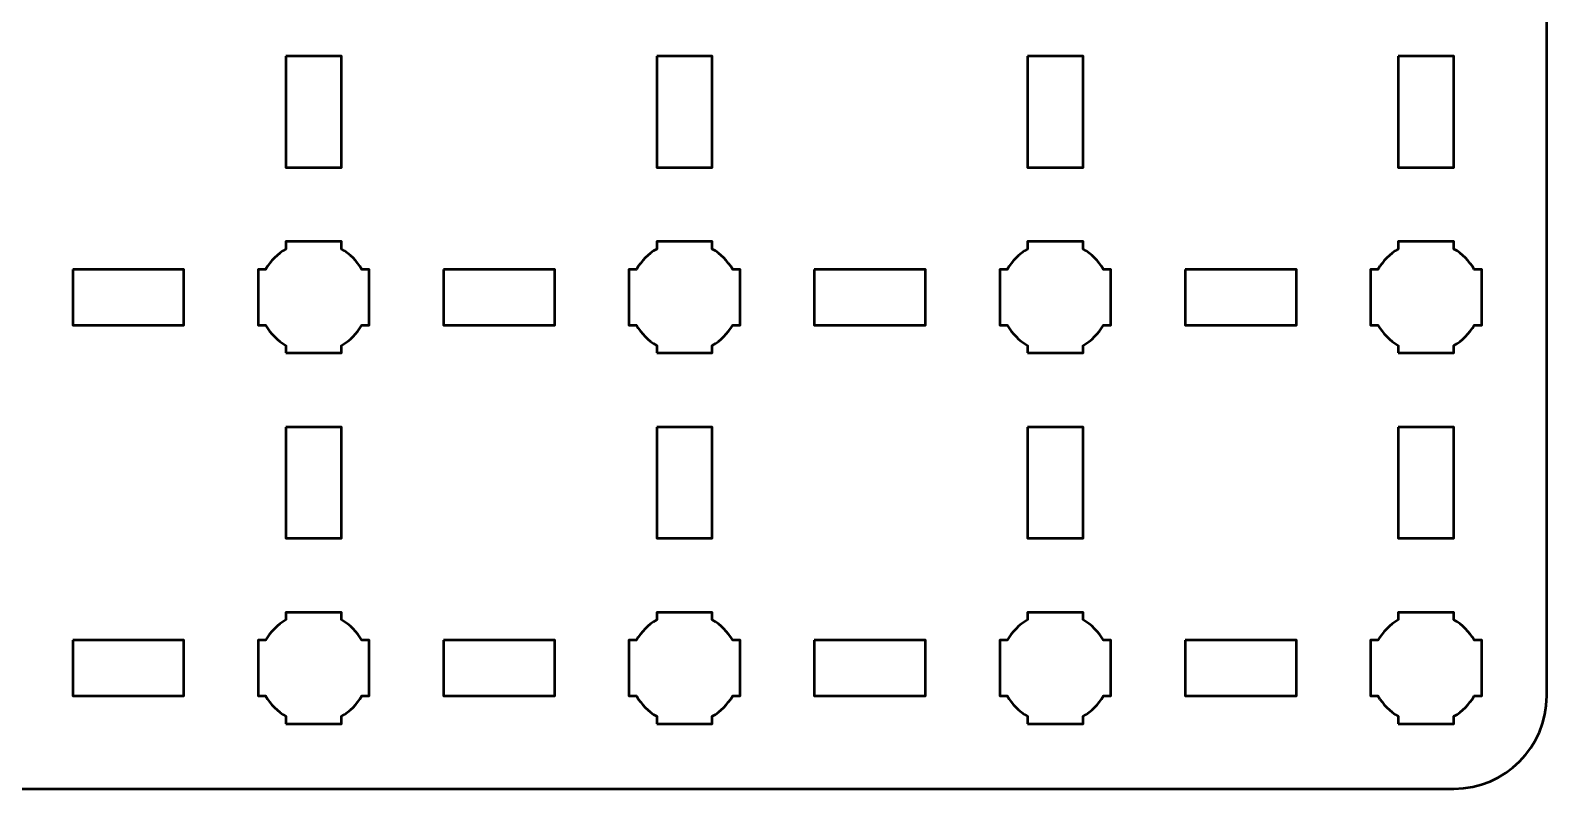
# Model space of a CAD drawing. Header units: centimetres. Extents: x -17.7 to 17.7, y -17.7 to 17.7.
# Drawn here: x 9.47 to 17.65, y -17.65 to -13.56 of the extents above; entities that cross this region are included whole.
import ezdxf

# ---------------------------------------------------------------- set-up
doc = ezdxf.new("R2010")
doc.units = ezdxf.units.CM
doc.header["$MEASUREMENT"] = 0
doc.layers.add('Layer 1', color=7, linetype='Continuous')

msp = doc.modelspace()

# ---------------------------------------------------------------- linework, layer by layer
at = {"layer": 'Layer 1', "lineweight": 53}
for points, knots in [([(-17.14996, 17.65006), (-17.14996, 17.65006), (17.14996, 17.65006), (17.14996, 17.65006), (17.14996, 17.65006), (17.42692, 17.65006), (17.65006, 17.42696), (17.65006, 17.14996), (17.65006, 17.14996), (17.65006, 17.14996), (17.65006, -17.14995), (17.65006, -17.14995), (17.65006, -17.14995), (17.65006, -17.42692), (17.42692, -17.65005), (17.14996, -17.65005), (17.14996, -17.65005), (17.14996, -17.65005), (-17.14996, -17.65005), (-17.14996, -17.65005), (-17.14996, -17.65005), (-17.42696, -17.65005), (-17.65005, -17.42692), (-17.65005, -17.14995), (-17.65005, -17.14995), (-17.65005, -17.14995), (-17.65005, 17.14996), (-17.65005, 17.14996), (-17.65005, 17.14996), (-17.65005, 17.42696), (-17.42696, 17.65006), (-17.14996, 17.65006)], [0, 0, 0, 0, 0.125, 0.125, 0.125, 0.125, 0.25, 0.25, 0.25, 0.25, 0.375, 0.375, 0.375, 0.375, 0.5, 0.5, 0.5, 0.5, 0.625, 0.625, 0.625, 0.625, 0.75, 0.75, 0.75, 0.75, 0.875, 0.875, 0.875, 0.875, 1, 1, 1, 1]), ([(10.84998, -13.70003), (10.84998, -13.70003), (11.14998, -13.70003), (11.14998, -13.70003), (11.14998, -13.70003), (11.14998, -13.70003), (11.14998, -14.30003), (11.14998, -14.30003), (11.14998, -14.30003), (11.14998, -14.30003), (10.84998, -14.30003), (10.84998, -14.30003), (10.84998, -14.30003), (10.84998, -14.30003), (10.84998, -13.70003), (10.84998, -13.70003)], [0, 0, 0, 0, 0.25, 0.25, 0.25, 0.25, 0.5, 0.5, 0.5, 0.5, 0.75, 0.75, 0.75, 0.75, 1, 1, 1, 1]), ([(12.84991, -13.70003), (12.84991, -13.70003), (13.14992, -13.70003), (13.14992, -13.70003), (13.14992, -13.70003), (13.14992, -13.70003), (13.14992, -14.30003), (13.14992, -14.30003), (13.14992, -14.30003), (13.14992, -14.30003), (12.84991, -14.30003), (12.84991, -14.30003), (12.84991, -14.30003), (12.84991, -14.30003), (12.84991, -13.70003), (12.84991, -13.70003)], [0, 0, 0, 0, 0.25, 0.25, 0.25, 0.25, 0.5, 0.5, 0.5, 0.5, 0.75, 0.75, 0.75, 0.75, 1, 1, 1, 1]), ([(14.85002, -13.70003), (14.85002, -13.70003), (15.15003, -13.70003), (15.15003, -13.70003), (15.15003, -13.70003), (15.15003, -13.70003), (15.15003, -14.30003), (15.15003, -14.30003), (15.15003, -14.30003), (15.15003, -14.30003), (14.85002, -14.30003), (14.85002, -14.30003), (14.85002, -14.30003), (14.85002, -14.30003), (14.85002, -13.70003), (14.85002, -13.70003)], [0, 0, 0, 0, 0.25, 0.25, 0.25, 0.25, 0.5, 0.5, 0.5, 0.5, 0.75, 0.75, 0.75, 0.75, 1, 1, 1, 1]), ([(16.84996, -13.70003), (16.84996, -13.70003), (17.14996, -13.70003), (17.14996, -13.70003), (17.14996, -13.70003), (17.14996, -13.70003), (17.14996, -14.30003), (17.14996, -14.30003), (17.14996, -14.30003), (17.14996, -14.30003), (16.84996, -14.30003), (16.84996, -14.30003), (16.84996, -14.30003), (16.84996, -14.30003), (16.84996, -13.70003), (16.84996, -13.70003)], [0, 0, 0, 0, 0.25, 0.25, 0.25, 0.25, 0.5, 0.5, 0.5, 0.5, 0.75, 0.75, 0.75, 0.75, 1, 1, 1, 1]), ([(10.84998, -15.29995), (10.84998, -15.29995), (10.84998, -15.25984), (10.84998, -15.25984), (10.84998, -15.25984), (10.80437, -15.23338), (10.76648, -15.19549), (10.74016, -15.14988), (10.74016, -15.14988), (10.74016, -15.14988), (10.69991, -15.14988), (10.69991, -15.14988), (10.69991, -15.14988), (10.69991, -15.14988), (10.69991, -14.99995), (10.69991, -14.99995), (10.69991, -14.99995), (10.69991, -14.99995), (10.69991, -14.84987), (10.69991, -14.84987), (10.69991, -14.84987), (10.69991, -14.84987), (10.74016, -14.84987), (10.74016, -14.84987), (10.74016, -14.84987), (10.76648, -14.8044), (10.80437, -14.76637), (10.84998, -14.74002), (10.84998, -14.74002), (10.84998, -14.74002), (10.84998, -14.69994), (10.84998, -14.69994), (10.84998, -14.69994), (10.84998, -14.69994), (10.99991, -14.69994), (10.99991, -14.69994), (10.99991, -14.69994), (10.99991, -14.69994), (11.14998, -14.69994), (11.14998, -14.69994), (11.14998, -14.69994), (11.14998, -14.69994), (11.14998, -14.74002), (11.14998, -14.74002), (11.14998, -14.74002), (11.19546, -14.76637), (11.23349, -14.8044), (11.2598, -14.84987), (11.2598, -14.84987), (11.2598, -14.84987), (11.29991, -14.84987), (11.29991, -14.84987), (11.29991, -14.84987), (11.29991, -14.84987), (11.29991, -14.99995), (11.29991, -14.99995), (11.29991, -14.99995), (11.29991, -14.99995), (11.29991, -15.14988), (11.29991, -15.14988), (11.29991, -15.14988), (11.29991, -15.14988), (11.2598, -15.14988), (11.2598, -15.14988), (11.2598, -15.14988), (11.23349, -15.19549), (11.19546, -15.23338), (11.14998, -15.25984), (11.14998, -15.25984), (11.14998, -15.25984), (11.14998, -15.29995), (11.14998, -15.29995), (11.14998, -15.29995), (11.14998, -15.29995), (10.99991, -15.29995), (10.99991, -15.29995), (10.99991, -15.29995), (10.99991, -15.29995), (10.84998, -15.29995), (10.84998, -15.29995)], [0, 0, 0, 0, 0.05, 0.05, 0.05, 0.05, 0.1, 0.1, 0.1, 0.1, 0.15, 0.15, 0.15, 0.15, 0.2, 0.2, 0.2, 0.2, 0.25, 0.25, 0.25, 0.25, 0.3, 0.3, 0.3, 0.3, 0.35, 0.35, 0.35, 0.35, 0.4, 0.4, 0.4, 0.4, 0.45, 0.45, 0.45, 0.45, 0.5, 0.5, 0.5, 0.5, 0.55, 0.55, 0.55, 0.55, 0.6, 0.6, 0.6, 0.6, 0.65, 0.65, 0.65, 0.65, 0.7, 0.7, 0.7, 0.7, 0.75, 0.75, 0.75, 0.75, 0.8, 0.8, 0.8, 0.8, 0.85, 0.85, 0.85, 0.85, 0.9, 0.9, 0.9, 0.9, 0.95, 0.95, 0.95, 0.95, 1, 1, 1, 1]), ([(12.84991, -15.29995), (12.84991, -15.29995), (12.84991, -15.25984), (12.84991, -15.25984), (12.84991, -15.25984), (12.80444, -15.23338), (12.76641, -15.19549), (12.74009, -15.14988), (12.74009, -15.14988), (12.74009, -15.14988), (12.69998, -15.14988), (12.69998, -15.14988), (12.69998, -15.14988), (12.69998, -15.14988), (12.69998, -14.99995), (12.69998, -14.99995), (12.69998, -14.99995), (12.69998, -14.99995), (12.69998, -14.84987), (12.69998, -14.84987), (12.69998, -14.84987), (12.69998, -14.84987), (12.74009, -14.84987), (12.74009, -14.84987), (12.74009, -14.84987), (12.76641, -14.8044), (12.80444, -14.76637), (12.84991, -14.74002), (12.84991, -14.74002), (12.84991, -14.74002), (12.84991, -14.69994), (12.84991, -14.69994), (12.84991, -14.69994), (12.84991, -14.69994), (12.99999, -14.69994), (12.99999, -14.69994), (12.99999, -14.69994), (12.99999, -14.69994), (13.14992, -14.69994), (13.14992, -14.69994), (13.14992, -14.69994), (13.14992, -14.69994), (13.14992, -14.74002), (13.14992, -14.74002), (13.14992, -14.74002), (13.19539, -14.76637), (13.23342, -14.8044), (13.25974, -14.84987), (13.25974, -14.84987), (13.25974, -14.84987), (13.29999, -14.84987), (13.29999, -14.84987), (13.29999, -14.84987), (13.29999, -14.84987), (13.29999, -14.99995), (13.29999, -14.99995), (13.29999, -14.99995), (13.29999, -14.99995), (13.29999, -15.14988), (13.29999, -15.14988), (13.29999, -15.14988), (13.29999, -15.14988), (13.25974, -15.14988), (13.25974, -15.14988), (13.25974, -15.14988), (13.23342, -15.19549), (13.19539, -15.23338), (13.14992, -15.25984), (13.14992, -15.25984), (13.14992, -15.25984), (13.14992, -15.29995), (13.14992, -15.29995), (13.14992, -15.29995), (13.14992, -15.29995), (12.99999, -15.29995), (12.99999, -15.29995), (12.99999, -15.29995), (12.99999, -15.29995), (12.84991, -15.29995), (12.84991, -15.29995)], [0, 0, 0, 0, 0.05, 0.05, 0.05, 0.05, 0.1, 0.1, 0.1, 0.1, 0.15, 0.15, 0.15, 0.15, 0.2, 0.2, 0.2, 0.2, 0.25, 0.25, 0.25, 0.25, 0.3, 0.3, 0.3, 0.3, 0.35, 0.35, 0.35, 0.35, 0.4, 0.4, 0.4, 0.4, 0.45, 0.45, 0.45, 0.45, 0.5, 0.5, 0.5, 0.5, 0.55, 0.55, 0.55, 0.55, 0.6, 0.6, 0.6, 0.6, 0.65, 0.65, 0.65, 0.65, 0.7, 0.7, 0.7, 0.7, 0.75, 0.75, 0.75, 0.75, 0.8, 0.8, 0.8, 0.8, 0.85, 0.85, 0.85, 0.85, 0.9, 0.9, 0.9, 0.9, 0.95, 0.95, 0.95, 0.95, 1, 1, 1, 1]), ([(14.84988, -15.29995), (14.84988, -15.29995), (14.84988, -15.25984), (14.84988, -15.25984), (14.84988, -15.25984), (14.80441, -15.23338), (14.76649, -15.19549), (14.74003, -15.14988), (14.74003, -15.14988), (14.74003, -15.14988), (14.69995, -15.14988), (14.69995, -15.14988), (14.69995, -15.14988), (14.69995, -15.14988), (14.69995, -14.99995), (14.69995, -14.99995), (14.69995, -14.99995), (14.69995, -14.99995), (14.69995, -14.84987), (14.69995, -14.84987), (14.69995, -14.84987), (14.69995, -14.84987), (14.74003, -14.84987), (14.74003, -14.84987), (14.74003, -14.84987), (14.76649, -14.8044), (14.80441, -14.76637), (14.84988, -14.74002), (14.84988, -14.74002), (14.84988, -14.74002), (14.84988, -14.69994), (14.84988, -14.69994), (14.84988, -14.69994), (14.84988, -14.69994), (14.99995, -14.69994), (14.99995, -14.69994), (14.99995, -14.69994), (14.99995, -14.69994), (15.14988, -14.69994), (15.14988, -14.69994), (15.14988, -14.69994), (15.14988, -14.69994), (15.14988, -14.74002), (15.14988, -14.74002), (15.14988, -14.74002), (15.1955, -14.76637), (15.23339, -14.8044), (15.2597, -14.84987), (15.2597, -14.84987), (15.2597, -14.84987), (15.29996, -14.84987), (15.29996, -14.84987), (15.29996, -14.84987), (15.29996, -14.84987), (15.29996, -14.99995), (15.29996, -14.99995), (15.29996, -14.99995), (15.29996, -14.99995), (15.29996, -15.14988), (15.29996, -15.14988), (15.29996, -15.14988), (15.29996, -15.14988), (15.2597, -15.14988), (15.2597, -15.14988), (15.2597, -15.14988), (15.23339, -15.19549), (15.1955, -15.23338), (15.14988, -15.25984), (15.14988, -15.25984), (15.14988, -15.25984), (15.14988, -15.29995), (15.14988, -15.29995), (15.14988, -15.29995), (15.14988, -15.29995), (14.99995, -15.29995), (14.99995, -15.29995), (14.99995, -15.29995), (14.99995, -15.29995), (14.84988, -15.29995), (14.84988, -15.29995)], [0, 0, 0, 0, 0.05, 0.05, 0.05, 0.05, 0.1, 0.1, 0.1, 0.1, 0.15, 0.15, 0.15, 0.15, 0.2, 0.2, 0.2, 0.2, 0.25, 0.25, 0.25, 0.25, 0.3, 0.3, 0.3, 0.3, 0.35, 0.35, 0.35, 0.35, 0.4, 0.4, 0.4, 0.4, 0.45, 0.45, 0.45, 0.45, 0.5, 0.5, 0.5, 0.5, 0.55, 0.55, 0.55, 0.55, 0.6, 0.6, 0.6, 0.6, 0.65, 0.65, 0.65, 0.65, 0.7, 0.7, 0.7, 0.7, 0.75, 0.75, 0.75, 0.75, 0.8, 0.8, 0.8, 0.8, 0.85, 0.85, 0.85, 0.85, 0.9, 0.9, 0.9, 0.9, 0.95, 0.95, 0.95, 0.95, 1, 1, 1, 1]), ([(16.84996, -15.29995), (16.84996, -15.29995), (16.84996, -15.25984), (16.84996, -15.25984), (16.84996, -15.25984), (16.80434, -15.23338), (16.76645, -15.19549), (16.74014, -15.14988), (16.74014, -15.14988), (16.74014, -15.14988), (16.69988, -15.14988), (16.69988, -15.14988), (16.69988, -15.14988), (16.69988, -15.14988), (16.69988, -14.99995), (16.69988, -14.99995), (16.69988, -14.99995), (16.69988, -14.99995), (16.69988, -14.84987), (16.69988, -14.84987), (16.69988, -14.84987), (16.69988, -14.84987), (16.74014, -14.84987), (16.74014, -14.84987), (16.74014, -14.84987), (16.76645, -14.8044), (16.80434, -14.76637), (16.84996, -14.74002), (16.84996, -14.74002), (16.84996, -14.74002), (16.84996, -14.69994), (16.84996, -14.69994), (16.84996, -14.69994), (16.84996, -14.69994), (16.99989, -14.69994), (16.99989, -14.69994), (16.99989, -14.69994), (16.99989, -14.69994), (17.14996, -14.69994), (17.14996, -14.69994), (17.14996, -14.69994), (17.14996, -14.69994), (17.14996, -14.74002), (17.14996, -14.74002), (17.14996, -14.74002), (17.19543, -14.76637), (17.23346, -14.8044), (17.25978, -14.84987), (17.25978, -14.84987), (17.25978, -14.84987), (17.29989, -14.84987), (17.29989, -14.84987), (17.29989, -14.84987), (17.29989, -14.84987), (17.29989, -14.99995), (17.29989, -14.99995), (17.29989, -14.99995), (17.29989, -14.99995), (17.29989, -15.14988), (17.29989, -15.14988), (17.29989, -15.14988), (17.29989, -15.14988), (17.25978, -15.14988), (17.25978, -15.14988), (17.25978, -15.14988), (17.23346, -15.19549), (17.19543, -15.23338), (17.14996, -15.25984), (17.14996, -15.25984), (17.14996, -15.25984), (17.14996, -15.29995), (17.14996, -15.29995), (17.14996, -15.29995), (17.14996, -15.29995), (16.99989, -15.29995), (16.99989, -15.29995), (16.99989, -15.29995), (16.99989, -15.29995), (16.84996, -15.29995), (16.84996, -15.29995)], [0, 0, 0, 0, 0.05, 0.05, 0.05, 0.05, 0.1, 0.1, 0.1, 0.1, 0.15, 0.15, 0.15, 0.15, 0.2, 0.2, 0.2, 0.2, 0.25, 0.25, 0.25, 0.25, 0.3, 0.3, 0.3, 0.3, 0.35, 0.35, 0.35, 0.35, 0.4, 0.4, 0.4, 0.4, 0.45, 0.45, 0.45, 0.45, 0.5, 0.5, 0.5, 0.5, 0.55, 0.55, 0.55, 0.55, 0.6, 0.6, 0.6, 0.6, 0.65, 0.65, 0.65, 0.65, 0.7, 0.7, 0.7, 0.7, 0.75, 0.75, 0.75, 0.75, 0.8, 0.8, 0.8, 0.8, 0.85, 0.85, 0.85, 0.85, 0.9, 0.9, 0.9, 0.9, 0.95, 0.95, 0.95, 0.95, 1, 1, 1, 1]), ([(9.7, -14.85001), (9.7, -14.85001), (10.3, -14.85001), (10.3, -14.85001), (10.3, -14.85001), (10.3, -14.85001), (10.3, -15.15002), (10.3, -15.15002), (10.3, -15.15002), (10.3, -15.15002), (9.7, -15.15002), (9.7, -15.15002), (9.7, -15.15002), (9.7, -15.15002), (9.7, -14.85001), (9.7, -14.85001)], [0, 0, 0, 0, 0.25, 0.25, 0.25, 0.25, 0.5, 0.5, 0.5, 0.5, 0.75, 0.75, 0.75, 0.75, 1, 1, 1, 1]), ([(11.69996, -14.85001), (11.69996, -14.85001), (12.29997, -14.85001), (12.29997, -14.85001), (12.29997, -14.85001), (12.29997, -14.85001), (12.29997, -15.15002), (12.29997, -15.15002), (12.29997, -15.15002), (12.29997, -15.15002), (11.69996, -15.15002), (11.69996, -15.15002), (11.69996, -15.15002), (11.69996, -15.15002), (11.69996, -14.85001), (11.69996, -14.85001)], [0, 0, 0, 0, 0.25, 0.25, 0.25, 0.25, 0.5, 0.5, 0.5, 0.5, 0.75, 0.75, 0.75, 0.75, 1, 1, 1, 1]), ([(13.70004, -14.85001), (13.70004, -14.85001), (14.30004, -14.85001), (14.30004, -14.85001), (14.30004, -14.85001), (14.30004, -14.85001), (14.30004, -15.15002), (14.30004, -15.15002), (14.30004, -15.15002), (14.30004, -15.15002), (13.70004, -15.15002), (13.70004, -15.15002), (13.70004, -15.15002), (13.70004, -15.15002), (13.70004, -14.85001), (13.70004, -14.85001)], [0, 0, 0, 0, 0.25, 0.25, 0.25, 0.25, 0.5, 0.5, 0.5, 0.5, 0.75, 0.75, 0.75, 0.75, 1, 1, 1, 1]), ([(15.69997, -14.85001), (15.69997, -14.85001), (16.29997, -14.85001), (16.29997, -14.85001), (16.29997, -14.85001), (16.29997, -14.85001), (16.29997, -15.15002), (16.29997, -15.15002), (16.29997, -15.15002), (16.29997, -15.15002), (15.69997, -15.15002), (15.69997, -15.15002), (15.69997, -15.15002), (15.69997, -15.15002), (15.69997, -14.85001), (15.69997, -14.85001)], [0, 0, 0, 0, 0.25, 0.25, 0.25, 0.25, 0.5, 0.5, 0.5, 0.5, 0.75, 0.75, 0.75, 0.75, 1, 1, 1, 1]), ([(10.84998, -15.69996), (10.84998, -15.69996), (11.14998, -15.69996), (11.14998, -15.69996), (11.14998, -15.69996), (11.14998, -15.69996), (11.14998, -16.29997), (11.14998, -16.29997), (11.14998, -16.29997), (11.14998, -16.29997), (10.84998, -16.29997), (10.84998, -16.29997), (10.84998, -16.29997), (10.84998, -16.29997), (10.84998, -15.69996), (10.84998, -15.69996)], [0, 0, 0, 0, 0.25, 0.25, 0.25, 0.25, 0.5, 0.5, 0.5, 0.5, 0.75, 0.75, 0.75, 0.75, 1, 1, 1, 1]), ([(12.84991, -15.69996), (12.84991, -15.69996), (13.14992, -15.69996), (13.14992, -15.69996), (13.14992, -15.69996), (13.14992, -15.69996), (13.14992, -16.29997), (13.14992, -16.29997), (13.14992, -16.29997), (13.14992, -16.29997), (12.84991, -16.29997), (12.84991, -16.29997), (12.84991, -16.29997), (12.84991, -16.29997), (12.84991, -15.69996), (12.84991, -15.69996)], [0, 0, 0, 0, 0.25, 0.25, 0.25, 0.25, 0.5, 0.5, 0.5, 0.5, 0.75, 0.75, 0.75, 0.75, 1, 1, 1, 1]), ([(14.85002, -15.69996), (14.85002, -15.69996), (15.15003, -15.69996), (15.15003, -15.69996), (15.15003, -15.69996), (15.15003, -15.69996), (15.15003, -16.29997), (15.15003, -16.29997), (15.15003, -16.29997), (15.15003, -16.29997), (14.85002, -16.29997), (14.85002, -16.29997), (14.85002, -16.29997), (14.85002, -16.29997), (14.85002, -15.69996), (14.85002, -15.69996)], [0, 0, 0, 0, 0.25, 0.25, 0.25, 0.25, 0.5, 0.5, 0.5, 0.5, 0.75, 0.75, 0.75, 0.75, 1, 1, 1, 1]), ([(16.84996, -15.69996), (16.84996, -15.69996), (17.14996, -15.69996), (17.14996, -15.69996), (17.14996, -15.69996), (17.14996, -15.69996), (17.14996, -16.29997), (17.14996, -16.29997), (17.14996, -16.29997), (17.14996, -16.29997), (16.84996, -16.29997), (16.84996, -16.29997), (16.84996, -16.29997), (16.84996, -16.29997), (16.84996, -15.69996), (16.84996, -15.69996)], [0, 0, 0, 0, 0.25, 0.25, 0.25, 0.25, 0.5, 0.5, 0.5, 0.5, 0.75, 0.75, 0.75, 0.75, 1, 1, 1, 1]), ([(10.84998, -17.29988), (10.84998, -17.29988), (10.84998, -17.25977), (10.84998, -17.25977), (10.84998, -17.25977), (10.80437, -17.23345), (10.76648, -17.19542), (10.74016, -17.14995), (10.74016, -17.14995), (10.74016, -17.14995), (10.69991, -17.14995), (10.69991, -17.14995), (10.69991, -17.14995), (10.69991, -17.14995), (10.69991, -16.99988), (10.69991, -16.99988), (10.69991, -16.99988), (10.69991, -16.99988), (10.69991, -16.84995), (10.69991, -16.84995), (10.69991, -16.84995), (10.69991, -16.84995), (10.74016, -16.84995), (10.74016, -16.84995), (10.74016, -16.84995), (10.76648, -16.80433), (10.80437, -16.76644), (10.84998, -16.74013), (10.84998, -16.74013), (10.84998, -16.74013), (10.84998, -16.69988), (10.84998, -16.69988), (10.84998, -16.69988), (10.84998, -16.69988), (10.99991, -16.69988), (10.99991, -16.69988), (10.99991, -16.69988), (10.99991, -16.69988), (11.14998, -16.69988), (11.14998, -16.69988), (11.14998, -16.69988), (11.14998, -16.69988), (11.14998, -16.74013), (11.14998, -16.74013), (11.14998, -16.74013), (11.19546, -16.76644), (11.23349, -16.80433), (11.2598, -16.84995), (11.2598, -16.84995), (11.2598, -16.84995), (11.29991, -16.84995), (11.29991, -16.84995), (11.29991, -16.84995), (11.29991, -16.84995), (11.29991, -16.99988), (11.29991, -16.99988), (11.29991, -16.99988), (11.29991, -16.99988), (11.29991, -17.14995), (11.29991, -17.14995), (11.29991, -17.14995), (11.29991, -17.14995), (11.2598, -17.14995), (11.2598, -17.14995), (11.2598, -17.14995), (11.23349, -17.19542), (11.19546, -17.23345), (11.14998, -17.25977), (11.14998, -17.25977), (11.14998, -17.25977), (11.14998, -17.29988), (11.14998, -17.29988), (11.14998, -17.29988), (11.14998, -17.29988), (10.99991, -17.29988), (10.99991, -17.29988), (10.99991, -17.29988), (10.99991, -17.29988), (10.84998, -17.29988), (10.84998, -17.29988)], [0, 0, 0, 0, 0.05, 0.05, 0.05, 0.05, 0.1, 0.1, 0.1, 0.1, 0.15, 0.15, 0.15, 0.15, 0.2, 0.2, 0.2, 0.2, 0.25, 0.25, 0.25, 0.25, 0.3, 0.3, 0.3, 0.3, 0.35, 0.35, 0.35, 0.35, 0.4, 0.4, 0.4, 0.4, 0.45, 0.45, 0.45, 0.45, 0.5, 0.5, 0.5, 0.5, 0.55, 0.55, 0.55, 0.55, 0.6, 0.6, 0.6, 0.6, 0.65, 0.65, 0.65, 0.65, 0.7, 0.7, 0.7, 0.7, 0.75, 0.75, 0.75, 0.75, 0.8, 0.8, 0.8, 0.8, 0.85, 0.85, 0.85, 0.85, 0.9, 0.9, 0.9, 0.9, 0.95, 0.95, 0.95, 0.95, 1, 1, 1, 1]), ([(12.84991, -17.29988), (12.84991, -17.29988), (12.84991, -17.25977), (12.84991, -17.25977), (12.84991, -17.25977), (12.80444, -17.23345), (12.76641, -17.19542), (12.74009, -17.14995), (12.74009, -17.14995), (12.74009, -17.14995), (12.69998, -17.14995), (12.69998, -17.14995), (12.69998, -17.14995), (12.69998, -17.14995), (12.69998, -16.99988), (12.69998, -16.99988), (12.69998, -16.99988), (12.69998, -16.99988), (12.69998, -16.84995), (12.69998, -16.84995), (12.69998, -16.84995), (12.69998, -16.84995), (12.74009, -16.84995), (12.74009, -16.84995), (12.74009, -16.84995), (12.76641, -16.80433), (12.80444, -16.76644), (12.84991, -16.74013), (12.84991, -16.74013), (12.84991, -16.74013), (12.84991, -16.69988), (12.84991, -16.69988), (12.84991, -16.69988), (12.84991, -16.69988), (12.99999, -16.69988), (12.99999, -16.69988), (12.99999, -16.69988), (12.99999, -16.69988), (13.14992, -16.69988), (13.14992, -16.69988), (13.14992, -16.69988), (13.14992, -16.69988), (13.14992, -16.74013), (13.14992, -16.74013), (13.14992, -16.74013), (13.19539, -16.76644), (13.23342, -16.80433), (13.25974, -16.84995), (13.25974, -16.84995), (13.25974, -16.84995), (13.29999, -16.84995), (13.29999, -16.84995), (13.29999, -16.84995), (13.29999, -16.84995), (13.29999, -16.99988), (13.29999, -16.99988), (13.29999, -16.99988), (13.29999, -16.99988), (13.29999, -17.14995), (13.29999, -17.14995), (13.29999, -17.14995), (13.29999, -17.14995), (13.25974, -17.14995), (13.25974, -17.14995), (13.25974, -17.14995), (13.23342, -17.19542), (13.19539, -17.23345), (13.14992, -17.25977), (13.14992, -17.25977), (13.14992, -17.25977), (13.14992, -17.29988), (13.14992, -17.29988), (13.14992, -17.29988), (13.14992, -17.29988), (12.99999, -17.29988), (12.99999, -17.29988), (12.99999, -17.29988), (12.99999, -17.29988), (12.84991, -17.29988), (12.84991, -17.29988)], [0, 0, 0, 0, 0.05, 0.05, 0.05, 0.05, 0.1, 0.1, 0.1, 0.1, 0.15, 0.15, 0.15, 0.15, 0.2, 0.2, 0.2, 0.2, 0.25, 0.25, 0.25, 0.25, 0.3, 0.3, 0.3, 0.3, 0.35, 0.35, 0.35, 0.35, 0.4, 0.4, 0.4, 0.4, 0.45, 0.45, 0.45, 0.45, 0.5, 0.5, 0.5, 0.5, 0.55, 0.55, 0.55, 0.55, 0.6, 0.6, 0.6, 0.6, 0.65, 0.65, 0.65, 0.65, 0.7, 0.7, 0.7, 0.7, 0.75, 0.75, 0.75, 0.75, 0.8, 0.8, 0.8, 0.8, 0.85, 0.85, 0.85, 0.85, 0.9, 0.9, 0.9, 0.9, 0.95, 0.95, 0.95, 0.95, 1, 1, 1, 1]), ([(14.84988, -17.29988), (14.84988, -17.29988), (14.84988, -17.25977), (14.84988, -17.25977), (14.84988, -17.25977), (14.80441, -17.23345), (14.76649, -17.19542), (14.74003, -17.14995), (14.74003, -17.14995), (14.74003, -17.14995), (14.69995, -17.14995), (14.69995, -17.14995), (14.69995, -17.14995), (14.69995, -17.14995), (14.69995, -16.99988), (14.69995, -16.99988), (14.69995, -16.99988), (14.69995, -16.99988), (14.69995, -16.84995), (14.69995, -16.84995), (14.69995, -16.84995), (14.69995, -16.84995), (14.74003, -16.84995), (14.74003, -16.84995), (14.74003, -16.84995), (14.76649, -16.80433), (14.80441, -16.76644), (14.84988, -16.74013), (14.84988, -16.74013), (14.84988, -16.74013), (14.84988, -16.69988), (14.84988, -16.69988), (14.84988, -16.69988), (14.84988, -16.69988), (14.99995, -16.69988), (14.99995, -16.69988), (14.99995, -16.69988), (14.99995, -16.69988), (15.14988, -16.69988), (15.14988, -16.69988), (15.14988, -16.69988), (15.14988, -16.69988), (15.14988, -16.74013), (15.14988, -16.74013), (15.14988, -16.74013), (15.1955, -16.76644), (15.23339, -16.80433), (15.2597, -16.84995), (15.2597, -16.84995), (15.2597, -16.84995), (15.29996, -16.84995), (15.29996, -16.84995), (15.29996, -16.84995), (15.29996, -16.84995), (15.29996, -16.99988), (15.29996, -16.99988), (15.29996, -16.99988), (15.29996, -16.99988), (15.29996, -17.14995), (15.29996, -17.14995), (15.29996, -17.14995), (15.29996, -17.14995), (15.2597, -17.14995), (15.2597, -17.14995), (15.2597, -17.14995), (15.23339, -17.19542), (15.1955, -17.23345), (15.14988, -17.25977), (15.14988, -17.25977), (15.14988, -17.25977), (15.14988, -17.29988), (15.14988, -17.29988), (15.14988, -17.29988), (15.14988, -17.29988), (14.99995, -17.29988), (14.99995, -17.29988), (14.99995, -17.29988), (14.99995, -17.29988), (14.84988, -17.29988), (14.84988, -17.29988)], [0, 0, 0, 0, 0.05, 0.05, 0.05, 0.05, 0.1, 0.1, 0.1, 0.1, 0.15, 0.15, 0.15, 0.15, 0.2, 0.2, 0.2, 0.2, 0.25, 0.25, 0.25, 0.25, 0.3, 0.3, 0.3, 0.3, 0.35, 0.35, 0.35, 0.35, 0.4, 0.4, 0.4, 0.4, 0.45, 0.45, 0.45, 0.45, 0.5, 0.5, 0.5, 0.5, 0.55, 0.55, 0.55, 0.55, 0.6, 0.6, 0.6, 0.6, 0.65, 0.65, 0.65, 0.65, 0.7, 0.7, 0.7, 0.7, 0.75, 0.75, 0.75, 0.75, 0.8, 0.8, 0.8, 0.8, 0.85, 0.85, 0.85, 0.85, 0.9, 0.9, 0.9, 0.9, 0.95, 0.95, 0.95, 0.95, 1, 1, 1, 1]), ([(16.84996, -17.29988), (16.84996, -17.29988), (16.84996, -17.25977), (16.84996, -17.25977), (16.84996, -17.25977), (16.80434, -17.23345), (16.76645, -17.19542), (16.74014, -17.14995), (16.74014, -17.14995), (16.74014, -17.14995), (16.69988, -17.14995), (16.69988, -17.14995), (16.69988, -17.14995), (16.69988, -17.14995), (16.69988, -16.99988), (16.69988, -16.99988), (16.69988, -16.99988), (16.69988, -16.99988), (16.69988, -16.84995), (16.69988, -16.84995), (16.69988, -16.84995), (16.69988, -16.84995), (16.74014, -16.84995), (16.74014, -16.84995), (16.74014, -16.84995), (16.76645, -16.80433), (16.80434, -16.76644), (16.84996, -16.74013), (16.84996, -16.74013), (16.84996, -16.74013), (16.84996, -16.69988), (16.84996, -16.69988), (16.84996, -16.69988), (16.84996, -16.69988), (16.99989, -16.69988), (16.99989, -16.69988), (16.99989, -16.69988), (16.99989, -16.69988), (17.14996, -16.69988), (17.14996, -16.69988), (17.14996, -16.69988), (17.14996, -16.69988), (17.14996, -16.74013), (17.14996, -16.74013), (17.14996, -16.74013), (17.19543, -16.76644), (17.23346, -16.80433), (17.25978, -16.84995), (17.25978, -16.84995), (17.25978, -16.84995), (17.29989, -16.84995), (17.29989, -16.84995), (17.29989, -16.84995), (17.29989, -16.84995), (17.29989, -16.99988), (17.29989, -16.99988), (17.29989, -16.99988), (17.29989, -16.99988), (17.29989, -17.14995), (17.29989, -17.14995), (17.29989, -17.14995), (17.29989, -17.14995), (17.25978, -17.14995), (17.25978, -17.14995), (17.25978, -17.14995), (17.23346, -17.19542), (17.19543, -17.23345), (17.14996, -17.25977), (17.14996, -17.25977), (17.14996, -17.25977), (17.14996, -17.29988), (17.14996, -17.29988), (17.14996, -17.29988), (17.14996, -17.29988), (16.99989, -17.29988), (16.99989, -17.29988), (16.99989, -17.29988), (16.99989, -17.29988), (16.84996, -17.29988), (16.84996, -17.29988)], [0, 0, 0, 0, 0.05, 0.05, 0.05, 0.05, 0.1, 0.1, 0.1, 0.1, 0.15, 0.15, 0.15, 0.15, 0.2, 0.2, 0.2, 0.2, 0.25, 0.25, 0.25, 0.25, 0.3, 0.3, 0.3, 0.3, 0.35, 0.35, 0.35, 0.35, 0.4, 0.4, 0.4, 0.4, 0.45, 0.45, 0.45, 0.45, 0.5, 0.5, 0.5, 0.5, 0.55, 0.55, 0.55, 0.55, 0.6, 0.6, 0.6, 0.6, 0.65, 0.65, 0.65, 0.65, 0.7, 0.7, 0.7, 0.7, 0.75, 0.75, 0.75, 0.75, 0.8, 0.8, 0.8, 0.8, 0.85, 0.85, 0.85, 0.85, 0.9, 0.9, 0.9, 0.9, 0.95, 0.95, 0.95, 0.95, 1, 1, 1, 1]), ([(9.7, -16.84995), (9.7, -16.84995), (10.3, -16.84995), (10.3, -16.84995), (10.3, -16.84995), (10.3, -16.84995), (10.3, -17.14995), (10.3, -17.14995), (10.3, -17.14995), (10.3, -17.14995), (9.7, -17.14995), (9.7, -17.14995), (9.7, -17.14995), (9.7, -17.14995), (9.7, -16.84995), (9.7, -16.84995)], [0, 0, 0, 0, 0.25, 0.25, 0.25, 0.25, 0.5, 0.5, 0.5, 0.5, 0.75, 0.75, 0.75, 0.75, 1, 1, 1, 1]), ([(11.69996, -16.84995), (11.69996, -16.84995), (12.29997, -16.84995), (12.29997, -16.84995), (12.29997, -16.84995), (12.29997, -16.84995), (12.29997, -17.14995), (12.29997, -17.14995), (12.29997, -17.14995), (12.29997, -17.14995), (11.69996, -17.14995), (11.69996, -17.14995), (11.69996, -17.14995), (11.69996, -17.14995), (11.69996, -16.84995), (11.69996, -16.84995)], [0, 0, 0, 0, 0.25, 0.25, 0.25, 0.25, 0.5, 0.5, 0.5, 0.5, 0.75, 0.75, 0.75, 0.75, 1, 1, 1, 1]), ([(13.70004, -16.84995), (13.70004, -16.84995), (14.30004, -16.84995), (14.30004, -16.84995), (14.30004, -16.84995), (14.30004, -16.84995), (14.30004, -17.14995), (14.30004, -17.14995), (14.30004, -17.14995), (14.30004, -17.14995), (13.70004, -17.14995), (13.70004, -17.14995), (13.70004, -17.14995), (13.70004, -17.14995), (13.70004, -16.84995), (13.70004, -16.84995)], [0, 0, 0, 0, 0.25, 0.25, 0.25, 0.25, 0.5, 0.5, 0.5, 0.5, 0.75, 0.75, 0.75, 0.75, 1, 1, 1, 1]), ([(15.69997, -16.84995), (15.69997, -16.84995), (16.29997, -16.84995), (16.29997, -16.84995), (16.29997, -16.84995), (16.29997, -16.84995), (16.29997, -17.14995), (16.29997, -17.14995), (16.29997, -17.14995), (16.29997, -17.14995), (15.69997, -17.14995), (15.69997, -17.14995), (15.69997, -17.14995), (15.69997, -17.14995), (15.69997, -16.84995), (15.69997, -16.84995)], [0, 0, 0, 0, 0.25, 0.25, 0.25, 0.25, 0.5, 0.5, 0.5, 0.5, 0.75, 0.75, 0.75, 0.75, 1, 1, 1, 1])]:
    msp.add_open_spline(points, degree=3, knots=knots, dxfattribs=at)

doc.saveas('drawing.dxf')
